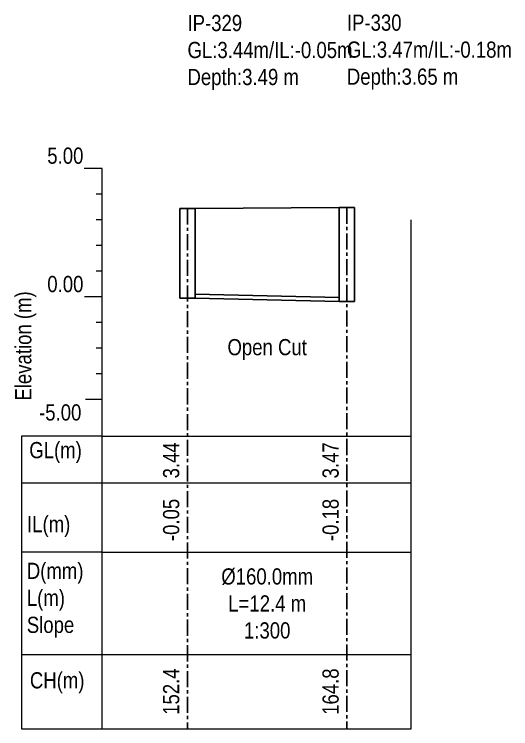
# Model space of a CAD drawing. Header units: metres. Extents: x -765 to 8035, y -99 to 211.
# Drawn here: x 5486.5 to 5525.1, y -33.6 to 22 of the extents above; entities that cross this region are included whole.
import ezdxf

# ---------------------------------------------------------------- set-up
doc = ezdxf.new("R2010")
doc.units = ezdxf.units.M
doc.header["$MEASUREMENT"] = 0
doc.linetypes.add('CENTER', pattern=[2, 1.25, -0.25, 0.25, -0.25])
for name, color, linetype in [('ANNOTATION', 7, 'Continuous'), ('GROUND_ELEVATION', 7, 'Continuous'), ('lines', 7, 'Continuous'), ('PDF_Text', 7, 'Continuous'), ('Profile Manhole', 7, 'Continuous')]:
    doc.layers.add(name, color=color, linetype=linetype)
doc.layers.add('PDF_PDF2_Geometry', color=7, linetype='Continuous', lineweight=9, true_color=0xababab)
doc.layers.add('SM_PP_GRIDTEXT', color=7, linetype='Continuous', lineweight=5)
doc.styles.add('ALL', font='swissc.ttf')

# ---------------------------------------------------------------- blocks, each defined once
blk = doc.blocks.new('template')
at = {"layer": 'PDF_PDF2_Geometry'}
blk.add_line((0, 24.611), (0, 43.611), dxfattribs=at)
at = {"layer": 'SM_PP_GRIDTEXT'}
for p, q in [((0, 43.611), (-1.388, 43.611)), ((0, 0), (0, 43.611)), ((0, 41.611), (-0.456, 41.611)), ((0, 39.611), (-0.456, 39.611)), ((0, 37.611), (-0.456, 37.611)), ((0, 35.611), (-0.456, 35.611)), ((0, 33.611), (-1.373, 33.611)), ((0, 31.611), (-0.456, 31.611)), ((0, 29.611), (-0.456, 29.611)), ((0, 27.611), (-0.456, 27.611)), ((0, 25.611), (-1.298, 25.611)), ((-6.276, 22.765), (-6.276, 0)), ((0, 22.765), (-6.276, 22.765)), ((-6.276, 19.123), (0, 19.123)), ((0, 13.733), (-6.276, 13.733)), ((-6.276, 0), (0, 0))]:
    blk.add_line(p, q, dxfattribs=at)
blk.add_lwpolyline([(-6.276, 5.778), (0, 5.778)], dxfattribs=at)
at = {"layer": 'PDF_Text', "char_height": 1.26, "attachment_point": 7, "style": 'ALL'}
for s, insert in [('5.00', (-4.258, 43.95)), ('0.00', (-4.258, 33.958)), ('-5.00', (-4.898, 23.966)), ('GL(m)', (-5.66, 20.673)), ('IL(m)', (-5.833, 14.914)), ('CH(m)', (-5.611, 2.756))]:
    blk.add_mtext(s, dxfattribs=dict(at, insert=insert))
at = {"layer": 'PDF_Text', "insert": (-5.119, 25.538), "char_height": 1.25996, "attachment_point": 7, "rotation": 90, "style": 'ALL'}
blk.add_mtext('Elevation (m)', dxfattribs=at)
at = {"layer": 'PDF_Text', "insert": (-5.85, 7.075), "char_height": 1.25996, "width": 12.5671, "attachment_point": 7, "style": 'ALL'}
blk.add_mtext('D(mm)\\P\\pt2.51992;L(m)\\P\\ptz;Slope', dxfattribs=at)

msp = doc.modelspace()

# ---------------------------------------------------------------- linework, layer by layer
for p, q in [((5511.8, -0.04), (5500.6, 0.22)), ((5511.8, -0.36), (5500.6, -0.1))]:
    msp.add_line(p, q)
at = {"layer": 'GROUND_ELEVATION', "color": 3}
msp.add_line((5511.8, 6.94), (5500.6, 6.88), dxfattribs=at)
at = {"layer": 'lines', "color": 8, "linetype": 'CENTER'}
for p, q in [((5500, 6.88), (5500, -33.61)), ((5512.4, 6.94), (5512.4, -33.61))]:
    msp.add_line(p, q, dxfattribs=at)
at = {"layer": 'Profile Manhole'}
for p, q in [((5499.4, -0.1), (5499.4, 6.88)), ((5499.4, 6.88), (5500.6, 6.88)), ((5500.6, -0.1), (5500.6, 6.88)), ((5511.8, -0.36), (5511.8, 6.94)), ((5511.8, 6.94), (5513, 6.94)), ((5513, -0.36), (5513, 6.94)), ((5499.4, -0.1), (5500.6, -0.1)), ((5511.8, -0.36), (5513, -0.36))]:
    msp.add_line(p, q, dxfattribs=at)
at = {"layer": 'SM_PP_GRIDTEXT'}
for p, q in [((5517.4, -33.6108), (5517.4, 6)), ((5493.3543, -10.8458), (5517.4, -10.8458)), ((5493.3543, -14.4882), (5517.4, -14.4882)), ((5493.3543, -19.878), (5517.4, -19.878)), ((5493.3543, -27.8324), (5517.4, -27.8324)), ((5493.3543, -33.6108), (5517.4, -33.6108))]:
    msp.add_line(p, q, dxfattribs=at)

# ---------------------------------------------------------------- block references
msp.add_blockref('template', (5493.3543, -33.6108))

# ---------------------------------------------------------------- texts
at = {"layer": 'ANNOTATION', "color": 7, "char_height": 1.26, "style": 'ALL'}
for s, insert, attachment_point in [('IP-329\\PGL:3.44m/IL:-0.05m\\PDepth:3.49 m', (5500, 21.94), 1), ('IP-330\\PGL:3.47m/IL:-0.18m\\PDepth:3.65 m', (5512.4, 21.97), 1), ('Open Cut', (5506.2, -3.285), 2), ('Ø160.0mm\\PL=12.4 m\\P1:300', (5506.2, -21.13), 2)]:
    msp.add_mtext(s, dxfattribs=dict(at, insert=insert, attachment_point=attachment_point))
at = {"layer": 'PDF_Text', "color": 7, "style": 'ALL'}
for s, p in [('3.44', (5499.36, -14.13)), ('3.47', (5511.76, -14.13)), ('-0.05', (5499.36, -19.01)), ('-0.18', (5511.76, -19.01)), ('152.4', (5499.36, -32.53)), ('164.8', (5511.76, -32.53))]:
    msp.add_text(s, height=1.26, rotation=90, dxfattribs=at).set_placement(p)

doc.saveas('drawing.dxf')
